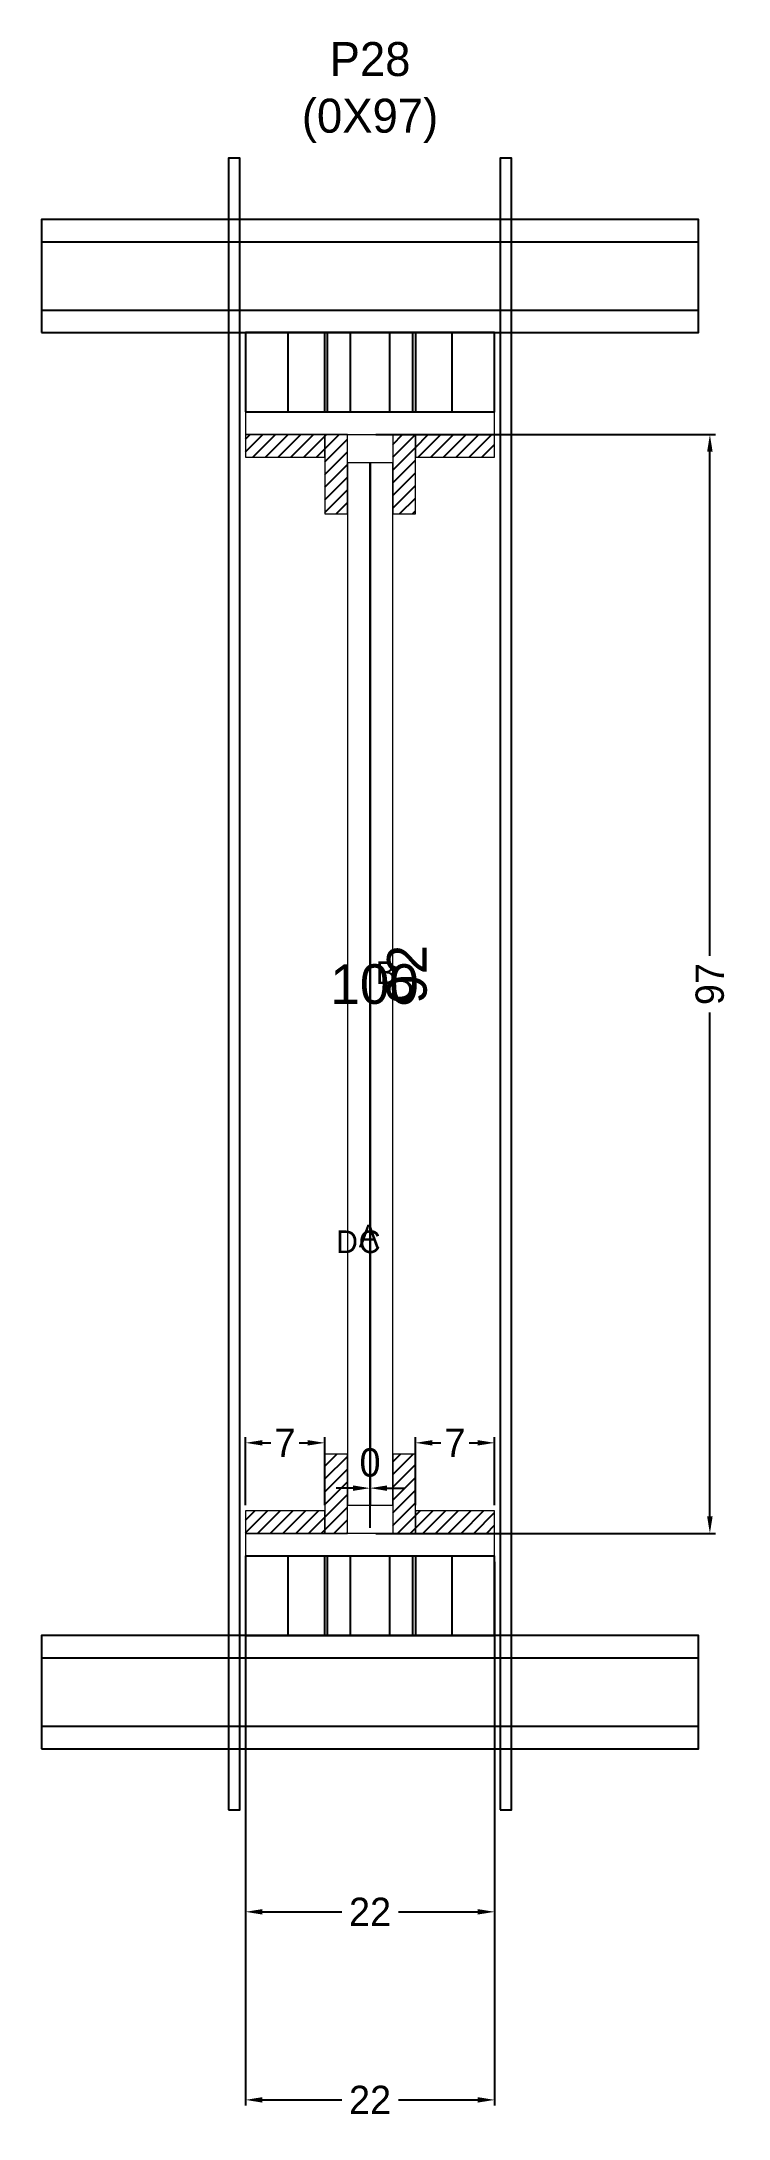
# Model space of a CAD drawing. Header units: centimetres. Extents: x -58 to 63, y -60 to 306.
import ezdxf

# ---------------------------------------------------------------- set-up
doc = ezdxf.new("R2010")
doc.units = ezdxf.units.CM
for name, color, linetype in [('CHAPA', 140, 'Continuous'), ('COTA', 241, 'Continuous'), ('Hachura', 251, 'Continuous'), ('Madeira', 30, 'Continuous'), ('NOMENCLATURA', 7, 'Continuous'), ('Painéis', 200, 'Continuous'), ('Perfil Metálico', 150, 'Continuous'), ('SARRAFO', 251, 'Continuous'), ('TEXTO_GERAL', 7, 'Continuous')]:
    doc.layers.add(name, color=color, linetype=linetype)
doc.dimstyles.new('cotax2', dxfattribs={"dimtxt": 2.5, "dimasz": 1.5, "dimexe": 0.5, "dimexo": 0.5, "dimgap": 0.5, "dimtad": 1, "dimcen": 2.5, "dimazin": 3, "dimtfac": 1, "dimtmove": 0, "dimatfit": 3})
pattern_1 = [(45, (0, 0), (-1.122532, 1.122532), [])]

# ---------------------------------------------------------------- blocks, each defined once
blk = doc.blocks.new('_CLOSEDFILLED')
at = {"color": 0, "linetype": 'BYBLOCK'}
blk.add_solid([(-1, 0.16), (0, 0), (-1, -0.16)], dxfattribs=at)
blk = doc.blocks.new('*D1')
for p, q in [((-22, 38), (-22, -58)), ((22, 38), (22, -58)), ((-19, -57), (-5, -57)), ((5, -57), (19, -57))]:
    blk.add_line(p, q)
at = {"layer": 'Defpoints'}
for p in [(-22, 39), (22, 39), (-22, -57)]:
    blk.add_point(p, dxfattribs=at)
at = {"layer": 'COTA', "xscale": 3, "yscale": 3, "rotation": 180}
blk.add_blockref('_CLOSEDFILLED', (-22, -57), dxfattribs=at)
at = {"layer": 'COTA', "xscale": 3, "yscale": 3}
blk.add_blockref('_CLOSEDFILLED', (22, -57), dxfattribs=at)
at = {"layer": 'COTA', "insert": (0, -57), "char_height": 5, "attachment_point": 5}
blk.add_mtext('22', dxfattribs=at)
blk = doc.blocks.new('*D2')
for p, q in [((0, 44), (0, 52)), ((0, 44), (0, 52)), ((-3, 51), (-6, 51)), ((0, 51), (0, 51)), ((3, 51), (6, 51))]:
    blk.add_line(p, q)
at = {"layer": 'Defpoints'}
for p in [(0, 51), (0, 43), (0, 43)]:
    blk.add_point(p, dxfattribs=at)
at = {"layer": 'COTA', "xscale": 3, "yscale": 3}
blk.add_blockref('_CLOSEDFILLED', (0, 51), dxfattribs=at)
at = {"layer": 'COTA', "xscale": 3, "yscale": 3, "rotation": 180}
blk.add_blockref('_CLOSEDFILLED', (0, 51), dxfattribs=at)
at = {"layer": 'COTA', "insert": (0, 55.5), "char_height": 5, "attachment_point": 5}
blk.add_mtext('0', dxfattribs=at)
blk = doc.blocks.new('*D3')
for p, q in [((1, 237), (61, 237)), ((60, 145), (60, 234)), ((60, 46), (60, 135)), ((1, 43), (61, 43))]:
    blk.add_line(p, q)
at = {"layer": 'Defpoints'}
for p in [(0, 237), (0, 43), (60, 43)]:
    blk.add_point(p, dxfattribs=at)
at = {"layer": 'COTA', "xscale": 3, "yscale": 3}
for p, rotation in [((60, 237), 90), ((60, 43), -90.00000000000001)]:
    blk.add_blockref('_CLOSEDFILLED', p, dxfattribs=dict(at, rotation=rotation))
at = {"layer": 'COTA', "insert": (60, 140), "char_height": 5, "attachment_point": 5, "rotation": 90}
blk.add_mtext('97', dxfattribs=at)
blk = doc.blocks.new('*D4')
for p, q in [((-22, 48), (-22, 60)), ((-19, 59), (-17.5, 59)), ((-12.5, 59), (-11, 59)), ((-8, 48), (-8, 60))]:
    blk.add_line(p, q)
at = {"layer": 'Defpoints'}
for p in [(-22, 59), (-22, 47), (-8, 47)]:
    blk.add_point(p, dxfattribs=at)
at = {"layer": 'COTA', "xscale": 3, "yscale": 3, "rotation": 180}
blk.add_blockref('_CLOSEDFILLED', (-22, 59), dxfattribs=at)
at = {"layer": 'COTA', "xscale": 3, "yscale": 3}
blk.add_blockref('_CLOSEDFILLED', (-8, 59), dxfattribs=at)
at = {"layer": 'COTA', "insert": (-15, 59), "char_height": 5, "attachment_point": 5}
blk.add_mtext('7', dxfattribs=at)
blk = doc.blocks.new('*D5')
for p, q in [((8, 48), (8, 60)), ((11, 59), (12.5, 59)), ((17.5, 59), (19, 59)), ((22, 48), (22, 60))]:
    blk.add_line(p, q)
at = {"layer": 'Defpoints'}
for p in [(8, 59), (8, 47), (22, 47)]:
    blk.add_point(p, dxfattribs=at)
at = {"layer": 'COTA', "xscale": 3, "yscale": 3, "rotation": 180}
blk.add_blockref('_CLOSEDFILLED', (8, 59), dxfattribs=at)
at = {"layer": 'COTA', "xscale": 3, "yscale": 3}
blk.add_blockref('_CLOSEDFILLED', (22, 59), dxfattribs=at)
at = {"layer": 'COTA', "insert": (15, 59), "char_height": 5, "attachment_point": 5}
blk.add_mtext('7', dxfattribs=at)
blk = doc.blocks.new('*D6')
for p, q in [((-22, 5.2), (-22, -24.8)), ((22, 5.2), (22, -24.8)), ((-19, -23.8), (-5, -23.8)), ((5, -23.8), (19, -23.8))]:
    blk.add_line(p, q)
at = {"layer": 'Defpoints'}
for p in [(-22, 6.2), (22, 6.2), (-22, -23.8)]:
    blk.add_point(p, dxfattribs=at)
at = {"layer": 'COTA', "xscale": 3, "yscale": 3, "rotation": 180}
blk.add_blockref('_CLOSEDFILLED', (-22, -23.8), dxfattribs=at)
at = {"layer": 'COTA', "xscale": 3, "yscale": 3}
blk.add_blockref('_CLOSEDFILLED', (22, -23.8), dxfattribs=at)
at = {"layer": 'COTA', "insert": (0, -23.8), "char_height": 5, "attachment_point": 5}
blk.add_mtext('22', dxfattribs=at)

msp = doc.modelspace()

# ---------------------------------------------------------------- hatches: boundary and pattern name
at = {"layer": 'Hachura'}
h = msp.add_hatch(dxfattribs=at)
h.set_pattern_fill('ANSI31')
h.set_pattern_definition(pattern_1)
h.paths.add_polyline_path([(-22, 233), (-8, 233), (-8, 237), (-22, 237)])
h = msp.add_hatch(dxfattribs=at)
h.set_pattern_fill('ANSI31')
h.set_pattern_definition(pattern_1)
h.paths.add_polyline_path([(-8, 223), (-4, 223), (-4, 237), (-8, 237)])
h = msp.add_hatch(dxfattribs=at)
h.set_pattern_fill('ANSI31')
h.set_pattern_definition(pattern_1)
h.paths.add_polyline_path([(4, 223), (8, 223), (8, 237), (4, 237)])
h = msp.add_hatch(dxfattribs=at)
h.set_pattern_fill('ANSI31')
h.set_pattern_definition(pattern_1)
h.paths.add_polyline_path([(8, 233), (22, 233), (22, 237), (8, 237)])
h = msp.add_hatch(dxfattribs=at)
h.set_pattern_fill('ANSI31')
h.set_pattern_definition(pattern_1)
h.paths.add_polyline_path([(-8, 43), (-4, 43), (-4, 57), (-8, 57)])
h = msp.add_hatch(dxfattribs=at)
h.set_pattern_fill('ANSI31')
h.set_pattern_definition(pattern_1)
h.paths.add_polyline_path([(4, 43), (8, 43), (8, 57), (4, 57)])
h = msp.add_hatch(dxfattribs=at)
h.set_pattern_fill('ANSI31')
h.set_pattern_definition(pattern_1)
h.paths.add_polyline_path([(-22, 43), (-8, 43), (-8, 47), (-22, 47)])
h = msp.add_hatch(dxfattribs=at)
h.set_pattern_fill('ANSI31')
h.set_pattern_definition(pattern_1)
h.paths.add_polyline_path([(8, 43), (22, 43), (22, 47), (8, 47)])

# ---------------------------------------------------------------- linework, layer by layer
at = {"layer": 'CHAPA', "lineweight": 18}
for points in [[(-22, 237), (22, 237), (22, 241), (-22, 241)], [(-22, 237), (22, 237), (22, 241), (-22, 241)], [(-4, 48), (0, 48), (0, 232), (-4, 232)], [(-4, 48), (0, 48), (0, 232), (-4, 232)], [(0, 48), (4, 48), (4, 232), (0, 232)], [(0, 48), (4, 48), (4, 232), (0, 232)], [(-22, 39), (22, 39), (22, 43), (-22, 43)], [(-22, 39), (22, 39), (22, 43), (-22, 43)]]:
    msp.add_lwpolyline(points, close=True, dxfattribs=at)
at = {"layer": 'Hachura'}
for points in [[(-25, -5.8), (-23, -5.8), (-23, 285.8), (-25, 285.8)], [(23, -5.8), (25, -5.8), (25, 285.8), (23, 285.8)]]:
    msp.add_lwpolyline(points, close=True, dxfattribs=at)
at = {"layer": 'Madeira', "color": 126}
for points in [[(-22, 241), (22, 241), (22, 255), (-22, 255)], [(-22, 241), (-8, 241), (-8, 255), (-22, 255)], [(-14.5, 241), (-7.5, 241), (-7.5, 255), (-14.5, 255)], [(-3.5, 241), (3.5, 241), (3.5, 255), (-3.5, 255)], [(7.5, 241), (14.5, 241), (14.5, 255), (7.5, 255)], [(8, 241), (22, 241), (22, 255), (8, 255)], [(-22, 25), (22, 25), (22, 39), (-22, 39)], [(-22, 25), (-8, 25), (-8, 39), (-22, 39)], [(-14.5, 25), (-7.5, 25), (-7.5, 39), (-14.5, 39)], [(-3.5, 25), (3.5, 25), (3.5, 39), (-3.5, 39)], [(7.5, 25), (14.5, 25), (14.5, 39), (7.5, 39)], [(8, 25), (22, 25), (22, 39), (8, 39)]]:
    msp.add_lwpolyline(points, close=True, dxfattribs=at)
at = {"layer": 'Painéis'}
msp.add_lwpolyline([(0, 48), (0, 48), (0, 232), (0, 232)], close=True, dxfattribs=at)
at = {"layer": 'Perfil Metálico', "color": 224}
for points in [[(-58, 255), (58, 255), (58, 275), (-58, 275)], [(-58, 259), (58, 259), (58, 271), (-58, 271)], [(-58, 5), (58, 5), (58, 25), (-58, 25)], [(-58, 9), (58, 9), (58, 21), (-58, 21)]]:
    msp.add_lwpolyline(points, close=True, dxfattribs=at)
at = {"layer": 'SARRAFO', "color": 251, "lineweight": 13}
for points in [[(-22, 233), (-8, 233), (-8, 237), (-22, 237)], [(-8, 223), (-4, 223), (-4, 237), (-8, 237)], [(4, 223), (8, 223), (8, 237), (4, 237)], [(8, 233), (22, 233), (22, 237), (8, 237)], [(-8, 43), (-4, 43), (-4, 57), (-8, 57)], [(4, 43), (8, 43), (8, 57), (4, 57)], [(-22, 43), (-8, 43), (-8, 47), (-22, 47)], [(8, 43), (22, 43), (22, 47), (8, 47)]]:
    msp.add_lwpolyline(points, close=True, dxfattribs=at)

# ---------------------------------------------------------------- texts
at = {"layer": 'COTA'}
msp.add_text('100', height=7, dxfattribs=at).set_placement((-7, 136.5))
msp.add_text('92', height=7, rotation=90, dxfattribs=at).set_placement((10, 136.5))
at = {"layer": 'NOMENCLATURA', "insert": (0, 288.5), "char_height": 6, "attachment_point": 8}
msp.add_mtext('P28\\P(0X97)', dxfattribs=at)
at = {"layer": 'TEXTO_GERAL'}
for s, p in [('B', (1, 140)), ('D', (-6, 92.5)), ('A', (-2, 93.5)), ('C', (-2, 92.5))]:
    msp.add_text(s, height=4, dxfattribs=at).set_placement(p)

# ---------------------------------------------------------------- dimensions: what is measured, and where the dimension line sits
at = {"layer": 'COTA'}
dim = msp.add_linear_dim(base=(60, 43), p1=(0, 43), p2=(0, 237), angle=90, dimstyle='cotax2', dxfattribs=at)
dim.commit()
dim.dimension.update_dxf_attribs({"geometry": '*D3', "text_midpoint": (60, 140)})
for base, p1, p2, picture, middle in [((-22, 59), (-22, 47), (-8, 47), '*D4', (-15, 59)), ((0, 51), (0, 43), (0, 43), '*D2', (0, 55.5)), ((8, 59), (8, 47), (22, 47), '*D5', (15, 59)), ((-22, -57), (-22, 39), (22, 39), '*D1', (0, -57)), ((-22, -23.8), (-22, 6.2), (22, 6.2), '*D6', (0, -23.8))]:
    dim = msp.add_linear_dim(base=base, p1=p1, p2=p2, dimstyle='cotax2', dxfattribs=at)
    dim.commit()
    dim.dimension.update_dxf_attribs({"geometry": picture, "text_midpoint": middle})

doc.saveas('drawing.dxf')
